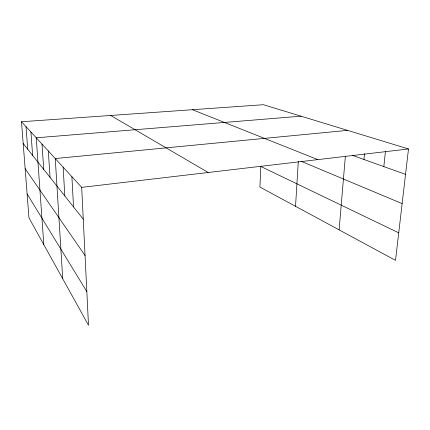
<?xml version="1.0" encoding="UTF-8"?>
<svg xmlns="http://www.w3.org/2000/svg" width="430" height="430" viewBox="0 0 430 430"><rect width="100%" height="100%" fill="white"/><g stroke="black" fill="none" stroke-linecap="round" stroke-linejoin="round"><path stroke-width="0.64" d="M295.539 206.319L298.291 161.444M339.109 229.873L345.36 156.283M363.947 159.487L364.506 153.628M383.839 166.603L385.43 151.446M21.5 121.744L81.684 187.367L88.499 325.29L28.977 217.865L21.5 121.744L263.418 104.71L408.5 148.957L395.519 260.37L259.93 187.066L260.806 166.464L398.728 232.834M81.684 187.367L408.5 148.957M347.564 130.371L55.25 158.546L62.715 278.758M301.059 116.191L36.227 137.804L43.812 244.643M352.589 155.424L405.538 174.365M192.425 109.709L317.818 159.616M301.403 161.395L402.131 203.605M110.698 115.466L208.206 172.5M23.193 143.512L83.259 219.203M25.15 168.684L85.054 255.565M27.117 193.951L86.833 291.61M26.026 126.678L27.735 149.237M30.917 132.015L32.637 155.413M42.006 144.104L43.731 169.399M48.321 150.989L50.041 177.348M63.129 167.141L64.812 195.962M71.891 176.687L73.53 206.943"/></g></svg>
